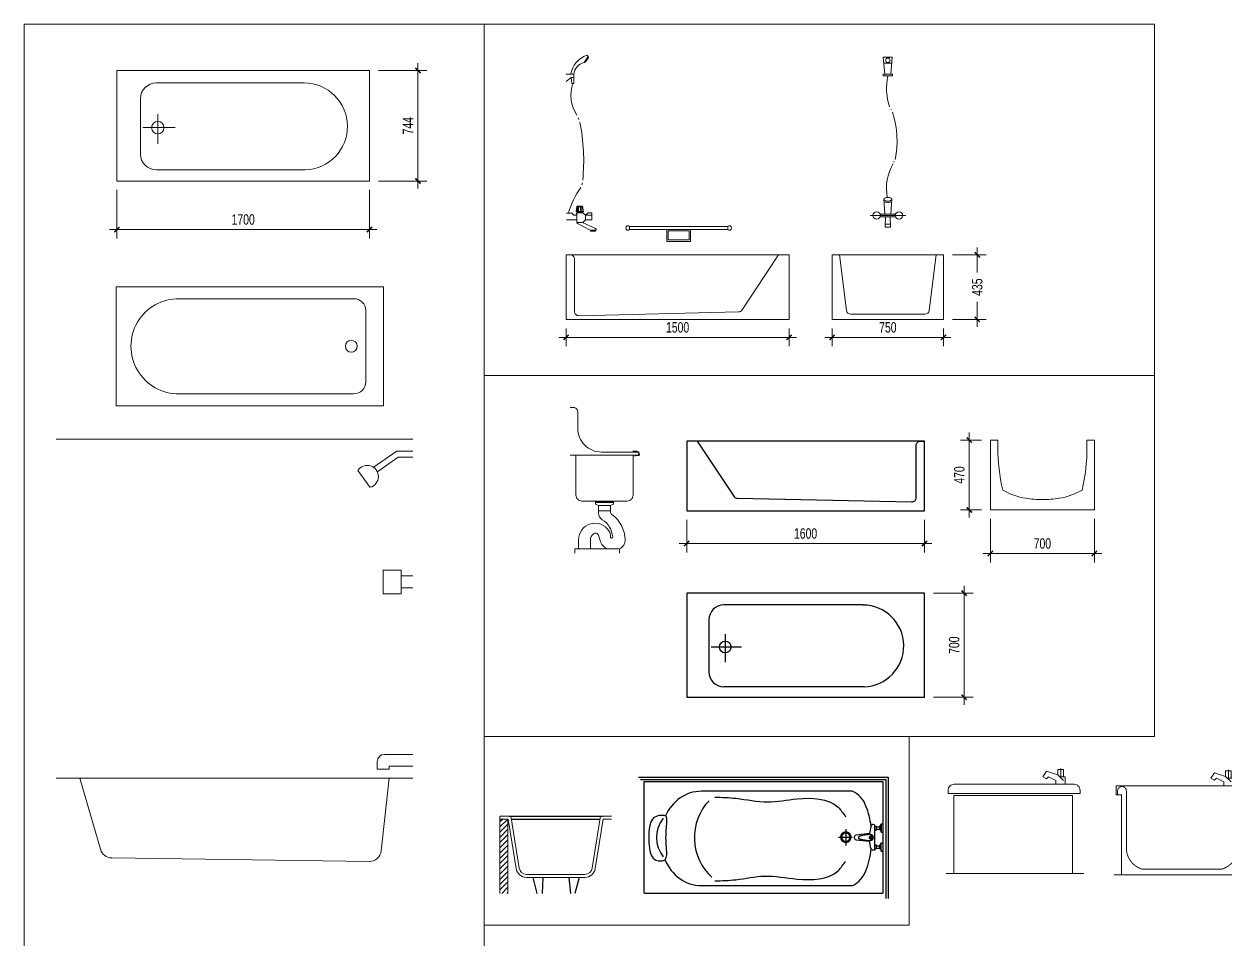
# Model space of a CAD drawing. Header units: inches. Extents: x 242965 to 445791, y 236206 to 423703.
# Drawn here: x 369662 to 377751, y 360617 to 366779 of the extents above; entities that cross this region are included whole.
import ezdxf

# ---------------------------------------------------------------- set-up
doc = ezdxf.new("R2010")
doc.units = ezdxf.units.IN
doc.header["$MEASUREMENT"] = 0
for name, color, linetype, lineweight in [('8', 253, 'Continuous', 20), ('9', 251, 'Continuous', 13), ('a', 250, 'Continuous', 5)]:
    doc.layers.add(name, color=color, linetype=linetype, lineweight=lineweight)
for name, color, linetype in [('dim', 8, 'Continuous'), ('HATCH', 8, 'Continuous'), ('KT', 9, 'Continuous'), ('TOILET', 35, 'Continuous'), ('TUONG', 1, 'Continuous'), ('VATDUNG', 9, 'Continuous')]:
    doc.layers.add(name, color=color, linetype=linetype)
doc.styles.add('Arch-Dim', font='chhbg.shx', dxfattribs={"width": 0.75})
doc.dimstyles.new('Arch-40', dxfattribs={"dimscale": 40, "dimtxt": 1.75, "dimasz": 0.5, "dimexe": 1.5, "dimexo": 1.5, "dimgap": 0.8, "dimtad": 1, "dimdec": 0, "dimzin": 0, "dimdsep": 46, "dimtxsty": 'Arch-Dim', "dimblk": 'A', "dimcen": 3, "dimclrd": 251, "dimclre": 251, "dimclrt": 151, "dimadec": 0, "dimazin": 0, "dimtfac": 1, "dimtdec": 0, "dimtix": 1, "dimtmove": 2, "dimatfit": 3, "dimldrblk": 'C', "dimfxl": 1.5, "dimtolj": 1, "dimtzin": 0, "dimlwd": 9, "dimlwe": 9, "dimarcsym": 0})

# ---------------------------------------------------------------- blocks, each defined once
blk = doc.blocks.new('*X481')
at = {"color": 0, "linetype": 'Continuous'}
for p, q in [((3440.7, 59784.8), (3492.7, 59836.9)), ((3440.7, 59820.2), (3457.3, 59836.9)), ((3440.7, 59749.5), (3494.6, 59803.4)), ((3440.7, 59714.1), (3494.6, 59768.1)), ((3440.7, 59678.8), (3494.6, 59732.7)), ((3440.7, 59643.4), (3494.6, 59697.4)), ((3440.7, 59608.1), (3494.6, 59662)), ((3440.7, 59572.7), (3494.6, 59626.6)), ((3440.7, 59537.4), (3494.6, 59591.3)), ((3440.7, 59502), (3494.6, 59555.9)), ((3440.7, 59466.6), (3494.6, 59520.6)), ((3440.7, 59431.3), (3494.6, 59485.2)), ((3440.7, 59395.9), (3494.6, 59449.9)), ((3440.7, 59360.6), (3494.6, 59414.5)), ((3452.3, 59336.9), (3494.6, 59379.2)), ((3487.7, 59336.9), (3494.6, 59343.8))]:
    blk.add_line(p, q, dxfattribs=at)
blk = doc.blocks.new('A$C4EBD7081')
at = {"linetype": 'Continuous', "ltscale": 3}
for p, q in [((0, 520), (0, 500)), ((0, 500), (0, 0)), ((53.9, 500), (53.9, 0))]:
    blk.add_line(p, q, dxfattribs=at)
for points in [[(750, 520), (689.6, 520, 0.368555), (674.8, 507.4), (621, 170.3, -0.371992), (571.5, 127.6), (178.5, 127.6, -0.371992), (129, 170.3), (75.2, 507.4, 0.368555), (60.4, 520), (0, 520)], [(750, 500), (693.9, 500), (640.7, 167.3, -0.371459), (571.5, 107.6), (178.5, 107.6, -0.371459), (109.3, 167.3), (56.1, 500), (0, 500)]]:
    blk.add_lwpolyline(points, format="xyb", dxfattribs=at)
at = {"layer": 'VATDUNG', "linetype": 'Continuous', "ltscale": 3}
for p, q in [((60.4, 520), (689.6, 520)), ((76.4, 500), (673.6, 500)), ((220.2, 107.6), (247.6, 0)), ((287.7, 107.6), (283.5, 0)), ((463.4, 107.6), (474.7, 0)), ((532.3, 107.6), (504, 0))]:
    blk.add_line(p, q, dxfattribs=at)
at = {"layer": 'HATCH', "linetype": 'Continuous', "ltscale": 3}
blk.add_blockref('*X481', (-3440.7, -59336.9), dxfattribs=at)
blk = doc.blocks.new('BONTAM')
at = {"color": 8}
blk.add_line((-893.2, -313.2), (-893.2, 436.8), dxfattribs=at)
at = {"color": 8, "ltscale": 3}
for p, q in [((-893.2, 436.8), (891.8, 436.8)), ((666, 371.6), (-465.1, 371.6)), ((-893.2, -313.2), (891.8, -313.2))]:
    blk.add_line(p, q, dxfattribs=at)
at = {"color": 8, "linetype": 'Continuous', "ltscale": 3}
for p, q in [((615.6, 116.3), (615.6, 7.1)), ((828.6, 110.7), (843, 110.7)), ((829.5, 136.8), (843, 136.8)), ((843, 136.8), (843, 110.7)), ((843, 132.3), (869.2, 132.3)), ((843, 117), (869.2, 117)), ((873.7, 137.7), (873.7, 112.5)), ((879.1, 153.1), (879.1, 97.2)), ((561, 61.7), (663.9, 61.7)), ((797.6, 60.5), (810.5, 60.5)), ((803.7, 66.6), (803.7, 54.1)), ((828.6, 11.1), (843, 11.1)), ((843, 11.1), (843, -15)), ((843, 4.4), (869.2, 4.4)), ((873.7, -15.9), (873.7, 10.2)), ((879.1, -31.2), (879.1, 25.5)), ((829.5, -15), (843, -15)), ((843, -10.9), (869.2, -10.9))]:
    blk.add_line(p, q, dxfattribs=at)
for points in [[(-750, 209), (-758.9, 209.4), (-768.8, 209.2), (-779.5, 208.1), (-790.5, 206), (-801.5, 202.7), (-812.2, 198), (-822, 191.6), (-830.8, 183.3), (-838.1, 173.1), (-844.1, 161.1), (-848.8, 147.4), (-852.4, 132.3), (-854.9, 116), (-856.6, 98.7), (-857.5, 80.7), (-857.8, 62.1), (-857.5, 43.1), (-856.7, 24.1), (-855, 5.5), (-852.6, -12.4), (-849.3, -29.3), (-845, -44.7), (-839.5, -58.4), (-832.9, -70), (-825, -79.2), (-816.1, -86.1), (-806.5, -91.2), (-796.5, -94.5), (-786.4, -96.3), (-776.5, -97), (-767, -96.6), (-758.3, -95.6), (-750.7, -94), (-744, -91.9), (-738.4, -88.9), (-733.8, -85.1), (-730.1, -80.1), (-727.3, -73.9), (-725.4, -66.3), (-724.4, -57.1), (-724.1, -46.3), (-724.4, -34), (-725.2, -20.3), (-726.3, -5.6), (-727.4, 9.9), (-728.5, 26.1), (-729.3, 42.8), (-729.6, 59.6), (-729.3, 76.5), (-728.5, 93.1), (-727.3, 109.3), (-726, 124.8), (-724.7, 139.4), (-723.6, 152.8), (-722.7, 164.9), (-722.3, 175.4), (-722.5, 184.1), (-723.4, 191.2), (-725.1, 196.8), (-727.8, 201.1), (-731.5, 204.3), (-736.4, 206.6), (-742.5, 208.1)], [(813.5, 75.1), (811.5, 76.3), (809.2, 77.4), (806.5, 78.3), (803.4, 79), (799.6, 79.5), (795.3, 79.8), (790.2, 79.8), (784.3, 79.6), (777.6, 79.1), (770.3, 78.3), (762.6, 77.4), (754.7, 76.3), (747, 75), (739.6, 73.7), (732.8, 72.3), (726.8, 70.9), (721.9, 69.5), (717.9, 68.2), (714.9, 66.8), (712.6, 65.5), (711, 64.2), (710, 62.8), (709.4, 61.4), (709.3, 60.1), (709.4, 58.7), (710, 57.3), (711, 55.8), (712.6, 54.4), (714.8, 53), (717.8, 51.5), (721.7, 50.1), (726.6, 48.7), (732.4, 47.3), (739.1, 46), (746.4, 44.8), (754.1, 43.7), (761.8, 42.7), (769.5, 41.8), (776.8, 41.2), (783.6, 40.8), (789.6, 40.7), (794.8, 40.8), (799.4, 41.1), (803.4, 41.7), (806.7, 42.4), (809.6, 43.4), (812.1, 44.6), (814.2, 46), (816, 47.6), (817.5, 49.3), (818.7, 51.1), (819.7, 53.1), (820.4, 55.1), (820.9, 57.2), (821.1, 59.2), (821.1, 61.3), (820.9, 63.3), (820.5, 65.3), (819.9, 67.2), (819.1, 69), (818, 70.7), (816.7, 72.3), (815.2, 73.8)]]:
    blk.add_lwpolyline(points, close=True, dxfattribs=at)
blk.add_lwpolyline([(792.7, 86.2), (691.2, 76.4, 0.38622), (678.2, 62), (678.2, 58.8, 0.390193), (691.4, 44.4), (792.7, 36)], format="xyb", dxfattribs=at)
for points in [[(829, 145.9), (820.9, 147), (814.7, 147.1), (809.9, 145.4), (806.1, 141.2), (802.9, 134), (799.9, 122.8), (796.6, 107.1), (792.7, 86.2)], [(829, 145.9), (829, -24)], [(869.2, 112.5), (869.2, 137.7), (873.7, 137.7), (879.1, 153.1), (890.6, 153.1)], [(869.2, 137.7), (869.2, 112.5), (873.7, 112.5), (879.1, 97.2), (890.6, 97.2)], [(829, -24), (820.9, -25), (814.7, -25), (809.9, -23.3), (806.1, -19.1), (802.9, -11.8), (799.9, -0.6), (796.6, 15.1), (792.7, 36)], [(869.2, -15.9), (869.2, 10.2), (873.7, 10.2), (879.1, 25.5), (890.6, 25.5)], [(869.2, 10.2), (869.2, -15.9), (873.7, -15.9), (879.1, -31.2), (890.6, -31.2)]]:
    blk.add_lwpolyline(points, dxfattribs=at)
at = {"color": 8, "ltscale": 3}
blk.add_lwpolyline([(-737.7, -88.4, 0.292998), (-465.1, -263.1), (666, -263.1, 0.190307), (766, -163.1)], format="xyb", dxfattribs=at)
for radius in [37.1, 29.1]:
    blk.add_circle((615.4, 62.5), radius, dxfattribs=at)
at = {"color": 8, "linetype": 'Continuous', "ltscale": 3}
blk.add_circle((803.7, 60.5), 12.7, dxfattribs=at)
at = {"color": 8, "ltscale": 3}
for centre, radius, start, end in [((-465.1, 71.6), 300, 90, 153.52338), ((596.9, 202.5), 182.7, 22.22414, 67.77586), ((-179.3, 59.5), 337.2, 132.53436, 231.94184)]:
    blk.add_arc(centre, radius, start, end, dxfattribs=at)
at = {"color": 8, "linetype": 'Continuous', "ltscale": 3}
for centre, radius, start, end in [((251.5, 54.2), 558.5, 8.44569, 22.90082), ((-609.8, 61.2), 191.3, 137.92582, 223.11007), ((251.5, 54.2), 558.5, 337.09918, 352.63129)]:
    blk.add_arc(centre, radius, start, end, dxfattribs=at)
for points, start_tangent in [([(-363.1, 332), (-206.4, 324), (30.4, 299.6), (251.6, 320), (556.9, 263.8), (613.2, 199.5)], (0.945737, 0.324932)), ([(-363.1, -231.4), (-206.4, -223.4), (6.6, -199), (251.6, -219.3), (556.9, -163.1), (613.2, -98.9)], (0.945737, -0.324932))]:
    blk.add_spline(points, degree=3, dxfattribs=dict(at, start_tangent=start_tangent))
at = {"layer": 'KT', "color": 8, "linetype": 'Continuous'}
blk.add_line((891.8, 436.8), (891.8, -313.2), dxfattribs=at)
blk = doc.blocks.new('A$C1DCC1285')
at = {"layer": 'TUONG'}
for p, q in [((0, 1630), (480, 1630)), ((480, 1630), (3360, 1630)), ((3360, 1630), (3360, 0))]:
    blk.add_line(p, q, dxfattribs=at)
at = {"layer": 'TUONG', "color": 9}
for p, q in [((30, 1600), (480, 1600)), ((480, 1600), (3330, 1600)), ((3330, 1600), (3330, 0))]:
    blk.add_line(p, q, dxfattribs=at)
at = {"layer": 'dim', "ltscale": 4, "xscale": 1.799999999999272, "yscale": 2, "zscale": 1.799999999999272}
blk.add_blockref('BONTAM', (1684, 699), dxfattribs=at)
blk = doc.blocks.new('A$C64C53F19')
for p, q in [((615.7, 565.3), (615.7, 516.3)), ((10, 480), (720, 480)), ((10, 430), (10, 480)), ((720, 480), (720, 430)), ((40, 430), (10, 430)), ((40, 0), (40, 430)), ((689, 430), (689, 0)), ((720, 430), (689, 430)), ((0, 0), (740, 0)), ((689, 0), (40, 0))]:
    blk.add_line(p, q)
for points in [[(520, 520), (540, 550), (600, 530), (630, 500)], [(520, 520), (540, 510), (550, 520), (590, 500), (590, 480)], [(600, 530), (600, 560), (630, 560), (630, 520), (610, 520)], [(640, 480), (640, 520), (610, 520)]]:
    blk.add_lwpolyline(points)
at = {"const_width": 5}
for points in [[(18.1, 431.6), (18.1, 451.8, -1), (65.4, 451.8)], [(65.4, 451.8), (65.4, 144.8, 0.338715), (153.2, 30.1), (380.6, 30.1)], [(664.6, 451.8), (664.6, 144.8, -0.338715), (576.8, 30.1), (349.4, 30.1)], [(711.9, 431.6), (711.9, 451.8, 1), (664.6, 451.8)]]:
    blk.add_lwpolyline(points, format="xyb", dxfattribs=at)
blk.add_polyline3d([(0, 0, 0), (0, 0, 0)])
blk = doc.blocks.new('A$C0CB66B84')
for p, q in [((615.7, 565.3), (615.7, 516.3)), ((0, 0), (740, 0))]:
    blk.add_line(p, q)
for points in [[(520, 520), (540, 550), (600, 530), (630, 500)], [(520, 520), (540, 510), (550, 520), (590, 500), (590, 480)], [(600, 530), (600, 560), (630, 560), (630, 520), (610, 520)], [(640, 480), (640, 520), (610, 520)]]:
    blk.add_lwpolyline(points)
blk.add_lwpolyline([(10, 430), (10, 447.9, -0.414214), (42.1, 480), (687.9, 480, -0.414214), (720, 447.9), (720, 430)], format="xyb", close=True)
blk.add_lwpolyline([(40, 0), (40, 420), (680, 420), (680, 0)], close=True)
blk.add_polyline3d([(0, 0, 0), (0, 0, 0)])
blk = doc.blocks.new('A')
at = {"color": 252, "lineweight": 9}
for points in [[(-2.5, 0), (2.5, 0)], [(0, 2.5), (0, -2.5)]]:
    blk.add_lwpolyline(points, dxfattribs=at)
at = {"const_width": 0.5}
blk.add_lwpolyline([(0.88, 0.88), (-0.88, -0.88)], dxfattribs=at)
blk = doc.blocks.new('*D581')
at = {"color": 251, "lineweight": 9, "transparency": 16777216}
for p, q in [((372046.8, 366466.8), (372373.3, 366466.8)), ((372313.3, 366446.8), (372313.3, 365743)), ((372046.8, 365723), (372373.3, 365723))]:
    blk.add_line(p, q, dxfattribs=at)
at = {"layer": 'Defpoints', "color": 0, "transparency": 16777216}
for p in [(371986.8, 366466.8), (371986.8, 365723), (372313.3, 365723)]:
    blk.add_point(p, dxfattribs=at)
at = {"color": 251, "lineweight": 9, "transparency": 16777216, "xscale": 20, "yscale": 20, "zscale": 20}
for p, rotation in [((372313.3, 366466.8), 90), ((372313.3, 365723), 270)]:
    blk.add_blockref('A', p, dxfattribs=dict(at, rotation=rotation))
at = {"color": 151, "transparency": 16777216, "insert": (372246.3, 366094.9), "char_height": 70, "attachment_point": 5, "rotation": 90, "style": 'Arch-Dim'}
blk.add_mtext('\\A1;744', dxfattribs=at)
blk = doc.blocks.new('C')
at = {"layer": 'a'}
blk.add_hatch(color=256, dxfattribs=at).paths.add_polyline_path([(-0.77, 2.13), (-1.46, 1.73), (-0.46, 0), (-1.46, -1.73), (-0.77, -2.13), (0.46, 0)])
at = {"color": 1}
blk.add_lwpolyline([(-2.46, 0), (-0.46, 0)], dxfattribs=at)
blk.add_lwpolyline([(-0.77, 2.13), (-1.46, 1.73), (-0.46, 0), (-1.46, -1.73), (-0.77, -2.13), (0.46, 0)], close=True, dxfattribs=at)
blk = doc.blocks.new('*D582')
at = {"color": 251, "lineweight": 9, "transparency": 16777216}
for p, q in [((370286.8, 365663), (370286.8, 365336.6)), ((371986.8, 365663), (371986.8, 365336.6)), ((370306.8, 365396.6), (371966.8, 365396.6))]:
    blk.add_line(p, q, dxfattribs=at)
at = {"layer": 'Defpoints', "color": 0, "transparency": 16777216}
for p in [(370286.8, 365723), (371986.8, 365723), (371986.8, 365396.6)]:
    blk.add_point(p, dxfattribs=at)
at = {"color": 251, "lineweight": 9, "transparency": 16777216, "xscale": 20, "yscale": 20, "zscale": 20, "rotation": 180}
blk.add_blockref('A', (370286.8, 365396.6), dxfattribs=at)
at = {"color": 251, "lineweight": 9, "transparency": 16777216, "xscale": 20, "yscale": 20, "zscale": 20}
blk.add_blockref('A', (371986.8, 365396.6), dxfattribs=at)
at = {"color": 151, "transparency": 16777216, "insert": (371136.8, 365463.6), "char_height": 70, "attachment_point": 5, "style": 'Arch-Dim'}
blk.add_mtext('\\A1;1700', dxfattribs=at)
blk = doc.blocks.new('sad')
at = {"layer": '9'}
for p, q in [((460760.2, 355855.8), (463160.2, 355855.8)), ((463047.2, 355774), (462900, 355670.6)), ((463160.2, 355775.8), (463052.9, 355775.8)), ((463059.8, 355734), (462923, 355637.9)), ((463160.2, 355735.8), (463065.5, 355735.8)), ((462789.7, 355644.8), (462871.9, 355530.1)), ((462960.2, 354975.8), (463080.2, 354975.8)), ((462960.2, 354815.8), (462960.2, 354975.8)), ((463080.2, 354815.8), (463080.2, 354975.8)), ((463080.2, 354935.8), (463160.2, 354935.8)), ((462960.2, 354815.8), (463080.2, 354815.8)), ((463080.2, 354855.8), (463160.2, 354855.8)), ((463160.2, 353735.4), (462968.2, 353735.4)), ((462920.2, 353687.4), (462920.2, 353635.4)), ((463000.2, 353635.4), (463000.2, 353655.4)), ((463000.2, 353655.4), (463160.2, 353655.4)), ((460760.2, 353575.8), (463160.2, 353575.8)), ((460918.1, 353575.8), (461057.3, 353096.9)), ((462920.2, 353635.4), (463000.2, 353635.4)), ((463000.2, 353575.8), (462947, 353086.1)), ((462866.4, 353014.8), (461133, 353039.3))]:
    blk.add_line(p, q, dxfattribs=at)
for centre, radius, start, end in [((463052.9, 355765.8), 10, 90, 125.08322), ((462853.2, 355605), 74.9, 284.02704, 147.97702), ((463065.5, 355725.8), 10, 90, 125.08322), ((462968.2, 353687.4), 48, 90, 180), ((461134.1, 353119.2), 80, 196.20451, 269.19067), ((462867.5, 353094.8), 80, 269.19067, 353.8046)]:
    blk.add_arc(centre, radius, start, end, dxfattribs=at)
blk = doc.blocks.new('*D584')
at = {"color": 251, "lineweight": 9, "transparency": 16777216}
for p, q in [((374122, 363443.4), (374122, 363224.1)), ((375722, 363443.4), (375722, 363224.1)), ((374142, 363284.1), (375702, 363284.1))]:
    blk.add_line(p, q, dxfattribs=at)
at = {"layer": 'Defpoints', "color": 0, "transparency": 16777216}
for p in [(374122, 363503.4), (375722, 363503.4), (375722, 363284.1)]:
    blk.add_point(p, dxfattribs=at)
at = {"color": 251, "lineweight": 9, "transparency": 16777216, "xscale": 20, "yscale": 20, "zscale": 20, "rotation": 180}
blk.add_blockref('A', (374122, 363284.1), dxfattribs=at)
at = {"color": 251, "lineweight": 9, "transparency": 16777216, "xscale": 20, "yscale": 20, "zscale": 20}
blk.add_blockref('A', (375722, 363284.1), dxfattribs=at)
at = {"color": 151, "transparency": 16777216, "insert": (374922, 363351.1), "char_height": 70, "attachment_point": 5, "style": 'Arch-Dim'}
blk.add_mtext('\\A1;1600', dxfattribs=at)
blk = doc.blocks.new('A$C61A76F64')
at = {"layer": 'TOILET'}
blk.add_line((1574.4, 470), (1600, 470), dxfattribs=at)
blk.add_lwpolyline([(1600, 0), (1600, 470), (0, 470), (0, 0)], close=True, dxfattribs=at)
blk.add_lwpolyline([(70, 470), (316.3, 99, 0.245049), (340.6, 85.6), (1513.7, 60.4, 0.421101), (1544.4, 90.4), (1544.4, 440, -0.414214), (1574.4, 470)], format="xyb", dxfattribs=at)
blk = doc.blocks.new('A$C3444690A')
at = {"layer": 'TOILET', "color": 35}
for p, q in [((0, 1400), (0, 0)), ((3200, 1400), (0, 1400)), ((3200, 0), (3200, 1400)), ((2371, 1242), (498, 1242)), ((298, 1042), (298, 341)), ((518, 849), (518, 471)), ((330, 676), (738, 676)), ((0, 0), (3200, 0)), ((2387, 141), (498, 141))]:
    blk.add_line(p, q, dxfattribs=at)
blk.add_circle((518, 676), 78.6, dxfattribs=at)
for centre, radius, start, end in [((498, 1042), 200, 90, 180), ((2371, 691), 550, 271.6355, 90), ((498, 341), 200, 180, 270)]:
    blk.add_arc(centre, radius, start, end, dxfattribs=at)
blk = doc.blocks.new('AE5302')
for p, q in [((149, 1768.6), (120.9, 1729.3)), ((120.9, 1729.3), (128, 1730)), ((128, 1730), (149.3, 1760.4)), ((139, 1778.2), (149, 1768.6)), ((149.3, 1760.4), (149, 1768.6)), ((0, 1650), (52.3, 1650)), ((33.2, 1628.8), (0, 1600)), ((52.3, 1628.8), (33.2, 1628.8)), ((33.2, 1628.8), (38.5, 1586.7)), ((52.3, 1650), (52.3, 1628.8)), ((52.3, 1628.8), (52.4, 1587.7)), ((38.5, 1586.7), (52.4, 1587.7)), ((80.1, 1357.4), (85.1, 1345.9)), ((108.9, 920.2), (104.8, 905.4)), ((67.6, 724.4), (71.1, 762.9)), ((71.1, 762.9), (110.9, 762.9)), ((71.1, 726.7), (73.4, 758)), ((73.4, 758), (78.3, 758)), ((78.3, 758), (78.3, 726.7)), ((82.3, 726.7), (82.3, 758.4)), ((82.3, 758.4), (97.5, 758.4)), ((97.5, 758.4), (97.5, 726.7)), ((102, 727.1), (102, 758.4)), ((102, 758.4), (109.1, 758.4)), ((109.1, 758.4), (113.2, 727.1)), ((115.8, 724.4), (110.9, 762.9)), ((3.1, 715), (39.2, 715)), ((72, 671.1), (3.1, 671.1)), ((39.2, 715), (52.3, 700.9)), ((52.3, 700.9), (65.4, 700.9)), ((65.4, 700.9), (72, 717.3)), ((78.7, 724.4), (67.6, 724.4)), ((78.3, 726.7), (71.1, 726.7)), ((72, 717.3), (111.4, 717.3)), ((72, 651.7), (72, 717.3)), ((111.4, 651.7), (72, 651.7)), ((73.7, 649.7), (73.7, 651.7)), ((78.7, 717.3), (78.7, 724.4)), ((104.7, 724.4), (78.7, 724.4)), ((97.5, 726.7), (82.3, 726.7)), ((113.2, 727.1), (102, 727.1)), ((104.7, 717.3), (104.7, 724.4)), ((104.7, 724.4), (115.8, 724.4)), ((109.9, 651.7), (197.9, 612.6)), ((111.4, 717.3), (131.1, 700.9)), ((131.1, 671.4), (111.4, 651.7)), ((131.1, 700.9), (147.5, 717.3)), ((131.1, 700.9), (173.8, 700.9)), ((131.1, 700.9), (131.1, 671.4)), ((173.8, 671.4), (131.1, 671.4)), ((147.5, 717.3), (173.8, 717.3)), ((173.8, 717.3), (173.8, 671.4)), ((161, 600.9), (76.4, 645.2)), ((200.8, 600.9), (161, 600.9)), ((163.5, 595.1), (163.5, 600.9)), ((197.1, 595.1), (163.5, 595.1)), ((197.1, 600.9), (197.1, 595.1)), ((200.8, 608.1), (200.8, 600.9)), ((1430, 435), (0, 435))]:
    blk.add_line(p, q)
blk.add_lwpolyline([(836.9, 605.7), (1086.9, 605.7), (1086.9, 625.7), (426.9, 625.7), (426.9, 605.7), (676.9, 605.7)])
for points in [[(676.9, 525.7), (836.9, 525.7), (836.9, 605.7), (676.9, 605.7)], [(686.9, 535.7), (826.9, 535.7), (826.9, 595.7), (686.9, 595.7)]]:
    blk.add_lwpolyline(points, close=True)
blk.add_lwpolyline([(0, 0), (1500, 0), (1500, 435), (1430, 435), (1183.7, 64, -0.245049), (1159.4, 50.6), (86.3, 25.4, -0.421101), (55.6, 55.4), (55.6, 405, 0.414214), (25.6, 435), (0, 435)], format="xyb", close=True)
for centre, radius, start, end in [((197.9, 1618.1), 170.5, 110.1958, 169.22909), ((143.1, 1640.8), 91.3, 104.12266, 174.2052), ((278, 1507.5), 245.6, 161.06106, 212.97249), ((-1179, 1068), 1297, 354.2141, 11.55874), ((573.6, 554.4), 580.7, 144.93767, 163.7087), ((78.7, 649.7), 5, 180, 242.35299), ((195.8, 608.1), 5, 0, 66.08567), ((416.1, 615.4), 15, 43.42434, 318.03574), ((1097.7, 615.4), 15, 221.96426, 136.57566)]:
    blk.add_arc(centre, radius, start, end)
blk = doc.blocks.new('AE5501')
for p, q in [((421.8, 660), (38, 660)), ((290, 350.8), (170, 350.8)), ((290, 345), (170, 345)), ((290, 340), (170, 340)), ((290, 350), (290, 345)), ((290, 345), (290, 340)), ((270, 320), (190, 320)), ((270, 285), (190, 285)), ((135, 30), (55, 30)), ((330, 30), (250, 30))]:
    blk.add_line(p, q)
for points in [[(0, 980), (20, 980, -0.414214), (50, 950), (50, 840, 0.414214), (210, 680), (450, 680, -0.414214), (460, 670), (460, 660), (421.8, 660), (421.8, 390.8, -0.414214), (381.8, 350.8), (290, 350.8), (290, 330), (270, 320), (270, 285), (270, 280, 0.236068), (280, 260, -0.223827), (370, 90, -0.328343), (330, 30), (330, 0)], [(0, 660), (38, 660), (38, 390.8, 0.414214), (78, 350.8), (170, 350.8), (170, 345), (170, 340), (170, 330), (190, 320), (190, 285), (190, 270, 0.259126), (215, 225, -0.238054), (285, 110, -1.082707), (270, 110, 0.163617), (260, 150, 0.749365), (55, 90), (55, 30), (30, 30), (30, 0)], [(420, 685.3), (447.1, 685.3, -0.313988), (464.3, 673.2, -0.281944), (461.1, 656.9, -0.267476), (458.2, 656), (439.8, 656, 0.390381), (433.3, 650, -0.357366)]]:
    blk.add_lwpolyline(points, format="xyb")
blk.add_lwpolyline([(250, 30), (135, 30), (135, 90, -0.236068), (155, 130, -0.496571), (190, 120), (200, 85, 0.233888)], format="xyb", close=True)
blk = doc.blocks.new('*D589')
at = {"color": 251, "lineweight": 9, "transparency": 16777216}
for p, q in [((373310.6, 364731.5), (373310.6, 364610.9)), ((373330.6, 364670.9), (374790.6, 364670.9)), ((374810.6, 364731.5), (374810.6, 364610.9))]:
    blk.add_line(p, q, dxfattribs=at)
at = {"layer": 'Defpoints', "color": 0, "transparency": 16777216}
for p in [(373310.6, 364791.5), (374810.6, 364791.5), (374810.6, 364670.9)]:
    blk.add_point(p, dxfattribs=at)
at = {"color": 251, "lineweight": 9, "transparency": 16777216, "xscale": 20, "yscale": 20, "zscale": 20, "rotation": 180}
blk.add_blockref('A', (373310.6, 364670.9), dxfattribs=at)
at = {"color": 251, "lineweight": 9, "transparency": 16777216, "xscale": 20, "yscale": 20, "zscale": 20}
blk.add_blockref('A', (374810.6, 364670.9), dxfattribs=at)
at = {"color": 151, "transparency": 16777216, "insert": (374060.6, 364737.9), "char_height": 70, "attachment_point": 5, "style": 'Arch-Dim'}
blk.add_mtext('\\A1;1500', dxfattribs=at)
blk = doc.blocks.new('AF5302')
for p, q in [((344.7, 1764.5), (405.3, 1764.5)), ((354.5, 1650), (344.7, 1764.5)), ((348.1, 1724.3), (401.8, 1723.9)), ((395.5, 1650), (405.3, 1764.5)), ((406, 1650), (343.8, 1650)), ((343.8, 1650), (343.8, 1638.4)), ((343.8, 1638.4), (406, 1638.4)), ((406, 1638.4), (406, 1650)), ((355.6, 708.9), (348.7, 808.5)), ((349.9, 792), (374.5, 784.3)), ((374.5, 784.3), (400.1, 792)), ((394.4, 708.9), (401.3, 808.5)), ((325, 700), (256.6, 700)), ((323.4, 708.9), (426.6, 708.9)), ((323.4, 691.1), (426.6, 691.1)), ((425, 700), (325, 700)), ((360.1, 691.1), (357.7, 621.1)), ((389.9, 691.1), (392.3, 621.1)), ((425, 700), (495.6, 700)), ((392.3, 621.1), (357.7, 621.1)), ((358.4, 641.5), (391.6, 641.5)), ((50, 435), (700, 435))]:
    blk.add_line(p, q)
for points in [[(348.7, 808.5, 0.179353), (350.3, 804.2, 0.103304), (356.4, 799.5, 0.063109), (364.4, 796.9, 0.049309), (375, 795.8, 0.049309), (385.6, 796.9, 0.063109), (393.6, 799.5, 0.103304), (399.7, 804.2, 0.179353), (401.3, 808.5, 0.179353), (399.7, 812.7, 0.103304), (393.6, 817.4, 0.063109), (385.6, 820.1, 0.049309), (375, 821.1, 0.049309), (364.4, 820.1, 0.063109), (356.4, 817.4, 0.103304), (350.3, 812.7, 0.179353)], [(623.5, 35, 0.378242), (653.3, 61.3), (700, 435), (750, 435), (750, 0), (0, 0), (0, 435), (50, 435), (96.7, 61.3, 0.378242), (126.5, 35)]]:
    blk.add_lwpolyline(points, format="xyb", close=True)
for centre, radius in [((375, 1743.5), 15), ((397.2, 1413.3), 0.5), ((416.2, 1061.3), 0.5), ((300, 700), 25), ((450, 700), 25)]:
    blk.add_circle(centre, radius)
for centre, radius, start, end in [((761.7, 1556.8), 395.3, 168.08345, 198.75187), ((-174.1, 1204), 611.3, 347.83323, 18.06832), ((707.2, 880.7), 341.2, 150.46524, 190.07266)]:
    blk.add_arc(centre, radius, start, end)
blk = doc.blocks.new('*D585')
at = {"color": 251, "lineweight": 9, "transparency": 16777216}
for p, q in [((376165.7, 363450.1), (376165.7, 363157)), ((376865.7, 363450.1), (376865.7, 363157)), ((376185.7, 363217), (376845.7, 363217))]:
    blk.add_line(p, q, dxfattribs=at)
at = {"layer": 'Defpoints', "color": 0, "transparency": 16777216}
for p in [(376165.7, 363510.1), (376865.7, 363510.1), (376865.7, 363217)]:
    blk.add_point(p, dxfattribs=at)
at = {"color": 251, "lineweight": 9, "transparency": 16777216, "xscale": 20, "yscale": 20, "zscale": 20, "rotation": 180}
blk.add_blockref('A', (376165.7, 363217), dxfattribs=at)
at = {"color": 251, "lineweight": 9, "transparency": 16777216, "xscale": 20, "yscale": 20, "zscale": 20}
blk.add_blockref('A', (376865.7, 363217), dxfattribs=at)
at = {"color": 151, "transparency": 16777216, "insert": (376515.7, 363284), "char_height": 70, "attachment_point": 5, "style": 'Arch-Dim'}
blk.add_mtext('\\A1;700', dxfattribs=at)
blk = doc.blocks.new('*D586')
at = {"color": 251, "lineweight": 9, "transparency": 16777216}
for p, q in [((375782, 362950.1), (376049, 362950.1)), ((375989, 362930.1), (375989, 362270.1)), ((375782, 362250.1), (376049, 362250.1))]:
    blk.add_line(p, q, dxfattribs=at)
at = {"layer": 'Defpoints', "color": 0, "transparency": 16777216}
for p in [(375722, 362950.1), (375722, 362250.1), (375989, 362250.1)]:
    blk.add_point(p, dxfattribs=at)
at = {"color": 251, "lineweight": 9, "transparency": 16777216, "xscale": 20, "yscale": 20, "zscale": 20}
for p, rotation in [((375989, 362950.1), 90), ((375989, 362250.1), 270)]:
    blk.add_blockref('A', p, dxfattribs=dict(at, rotation=rotation))
at = {"color": 151, "transparency": 16777216, "insert": (375922, 362600.1), "char_height": 70, "attachment_point": 5, "rotation": 90, "style": 'Arch-Dim'}
blk.add_mtext('\\A1;700', dxfattribs=at)
blk = doc.blocks.new('*D590')
at = {"color": 251, "lineweight": 9, "transparency": 16777216}
for p, q in [((375100.4, 364731.5), (375100.4, 364610.9)), ((375120.4, 364670.9), (375830.4, 364670.9)), ((375850.4, 364731.5), (375850.4, 364610.9))]:
    blk.add_line(p, q, dxfattribs=at)
at = {"layer": 'Defpoints', "color": 0, "transparency": 16777216}
for p in [(375100.4, 364791.5), (375850.4, 364791.5), (375850.4, 364670.9)]:
    blk.add_point(p, dxfattribs=at)
at = {"color": 251, "lineweight": 9, "transparency": 16777216, "xscale": 20, "yscale": 20, "zscale": 20, "rotation": 180}
blk.add_blockref('A', (375100.4, 364670.9), dxfattribs=at)
at = {"color": 251, "lineweight": 9, "transparency": 16777216, "xscale": 20, "yscale": 20, "zscale": 20}
blk.add_blockref('A', (375850.4, 364670.9), dxfattribs=at)
at = {"color": 151, "transparency": 16777216, "insert": (375475.4, 364737.9), "char_height": 70, "attachment_point": 5, "style": 'Arch-Dim'}
blk.add_mtext('\\A1;750', dxfattribs=at)
blk = doc.blocks.new('AF5301')
blk.add_lwpolyline([(0, 470), (0, 0), (700, 0), (700, 470), (650, 470), (650, 420, -0.057229), (617.1, 133.8, -0.097477), (462.4, 78.4, -0.037392), (350, 70, -0.037392), (237.6, 78.4, -0.097477), (82.9, 133.8, -0.057229), (50, 420), (50, 470)], format="xyb", close=True)
blk = doc.blocks.new('*D587')
at = {"color": 251, "lineweight": 9, "transparency": 16777216}
for p, q in [((376105.7, 363980.1), (375963.7, 363980.1)), ((376023.7, 363960.1), (376023.7, 363530.1)), ((376105.7, 363510.1), (375963.7, 363510.1))]:
    blk.add_line(p, q, dxfattribs=at)
at = {"layer": 'Defpoints', "color": 0, "transparency": 16777216}
for p in [(376165.7, 363980.1), (376023.7, 363510.1), (376165.7, 363510.1)]:
    blk.add_point(p, dxfattribs=at)
at = {"color": 251, "lineweight": 9, "transparency": 16777216, "xscale": 20, "yscale": 20, "zscale": 20}
for p, rotation in [((376023.7, 363980.1), 90), ((376023.7, 363510.1), 270)]:
    blk.add_blockref('A', p, dxfattribs=dict(at, rotation=rotation))
at = {"color": 151, "transparency": 16777216, "insert": (375956.7, 363745.1), "char_height": 70, "attachment_point": 5, "rotation": 90, "style": 'Arch-Dim'}
blk.add_mtext('\\A1;470', dxfattribs=at)
blk = doc.blocks.new('*D588')
at = {"color": 251, "lineweight": 9, "transparency": 16777216}
for p, q in [((375910.4, 365226.5), (376137.5, 365226.5)), ((376077.5, 365206.5), (376077.5, 365108.5)), ((376077.5, 364811.5), (376077.5, 364909.5)), ((375910.4, 364791.5), (376137.5, 364791.5))]:
    blk.add_line(p, q, dxfattribs=at)
at = {"layer": 'Defpoints', "color": 0, "transparency": 16777216}
for p in [(375850.4, 365226.5), (376077.5, 365226.5), (375850.4, 364791.5)]:
    blk.add_point(p, dxfattribs=at)
at = {"color": 251, "lineweight": 9, "transparency": 16777216, "xscale": 20, "yscale": 20, "zscale": 20}
for p, rotation in [((376077.5, 365226.5), 90), ((376077.5, 364791.5), 270)]:
    blk.add_blockref('A', p, dxfattribs=dict(at, rotation=rotation))
at = {"color": 151, "transparency": 16777216, "insert": (376077.5, 365009), "char_height": 70, "attachment_point": 5, "rotation": 90, "style": 'Arch-Dim'}
blk.add_mtext('\\A1;435', dxfattribs=at)

msp = doc.modelspace()

# ---------------------------------------------------------------- linework, layer by layer
at = {"layer": '8'}
for points in [[(369662.031, 366779.006), (372758.344, 366779.006), (372758.344, 360262.778), (369662.031, 360262.778)], [(372758.344, 366779.006), (377269.911, 366779.006), (377269.911, 364415.106), (372758.344, 364415.106)], [(372758.344, 364415.106), (377269.911, 364415.106), (377269.911, 361985.851), (372758.344, 361985.851)], [(372758.344, 360716.939), (375618.852, 360716.939), (375618.852, 361985.851), (372758.344, 361985.851)]]:
    msp.add_lwpolyline(points, close=True, dxfattribs=at)
at = {"layer": '9'}
for p, q in [((371546.45, 366382.581), (370551.549, 366382.581)), ((370445.299, 366276.331), (370445.299, 365904.379)), ((370562.088, 366173.772), (370562.088, 365973.429)), ((370461.983, 366081.948), (370678.877, 366081.948)), ((371554.792, 365798.129), (370551.549, 365798.129)), ((370281.441, 365011.324), (372081.441, 365011.324)), ((370281.441, 364211.324), (370281.441, 365011.324)), ((372081.441, 365011.324), (372081.441, 364211.324)), ((370696.441, 364931.324), (371881.441, 364931.324)), ((371961.441, 364851.324), (371961.441, 364371.324)), ((371881.441, 364291.324), (370696.441, 364291.324)), ((372081.441, 364211.324), (370281.441, 364211.324))]:
    msp.add_line(p, q, dxfattribs=at)
msp.add_lwpolyline([(370286.8, 365723.001), (370286.8, 366466.75), (371986.8, 366466.75), (371986.8, 365723.001)], close=True, dxfattribs=at)
for centre, radius in [((370562.088, 366081.948), 41.738), ((371864.626, 364611.562), 40.246)]:
    msp.add_circle(centre, radius, dxfattribs=at)
for centre, radius, start, end in [((370551.549, 366276.331), 106.25, 90, 180), ((371546.45, 366090.295), 292.285, 271.6354883, 90), ((370551.549, 365904.379), 106.25, 180, 270), ((370701.481, 364611.324), 320.04, 89.0977229, 270.9022771), ((371881.441, 364851.324), 80, 0, 90), ((371881.441, 364371.324), 80, 270, 0)]:
    msp.add_arc(centre, radius, start, end, dxfattribs=at)

# ---------------------------------------------------------------- block references
msp.add_blockref('sad', (-90880.949, 8130.159))
for name, p in [('AE5302', (373310.644, 364791.498)), ('AF5302', (375100.393, 364791.498)), ('AE5501', (373338.613, 363219.434)), ('A$C61A76F64', (374122.001, 363503.364)), ('AF5301', (376165.706, 363510.051)), ('A$C4EBD7081', (372865.121, 360930.246))]:
    msp.add_blockref(name, p, dxfattribs=at)
for name, p, xscale, yscale, zscale in [('A$C3444690A', (374122.001, 362250.068), 0.5, 0.5, 0.5), ('A$C0CB66B84', (375869.107, 361064.486), 1.25, 1.25, 1.25), ('A$C64C53F19', (376999.078, 361055.018), 1.25, 1.25, 1.25), ('A$C1DCC1285', (373796.981, 360896.639), 0.5, 0.5, 0.5)]:
    msp.add_blockref(name, p, dxfattribs=dict(at, xscale=xscale, yscale=yscale, zscale=zscale))

# ---------------------------------------------------------------- dimensions: what is measured, and where the dimension line sits
for base, p1, p2, picture, middle in [((372313.282, 365723.001), (371986.8, 366466.75), (371986.8, 365723.001), '*D581', (372246.282, 366094.876)), ((376023.655, 363510.051), (376165.706, 363980.051), (376165.706, 363510.051), '*D587', (375956.655, 363745.051)), ((375989.049, 362250.068), (375722.001, 362950.068), (375722.001, 362250.068), '*D586', (375922.049, 362600.068))]:
    dim = msp.add_linear_dim(base=base, p1=p1, p2=p2, angle=90, dimstyle='Arch-40')
    dim.commit()
    dim.dimension.update_dxf_attribs({"geometry": picture, "text_midpoint": middle})
for base, p1, p2, picture, middle in [((371986.8, 365396.599), (370286.8, 365723.001), (371986.8, 365723.001), '*D582', (371136.8, 365463.599)), ((374810.644, 364670.934), (373310.644, 364791.498), (374810.644, 364791.498), '*D589', (374060.644, 364737.934)), ((375850.393, 364670.934), (375100.393, 364791.498), (375850.393, 364791.498), '*D590', (375475.393, 364737.934)), ((375722.001, 363284.061), (374122.001, 363503.364), (375722.001, 363503.364), '*D584', (374922.001, 363351.061)), ((376865.706, 363216.983), (376165.706, 363510.051), (376865.706, 363510.051), '*D585', (376515.706, 363283.983))]:
    dim = msp.add_linear_dim(base=base, p1=p1, p2=p2, dimstyle='Arch-40')
    dim.commit()
    dim.dimension.update_dxf_attribs({"geometry": picture, "text_midpoint": middle})
dim = msp.add_linear_dim(base=(376077.529, 365226.498), p1=(375850.393, 364791.498), p2=(375850.393, 365226.498), angle=90, dimstyle='Arch-40')
dim.commit()
dim.dimension.update_dxf_attribs({"geometry": '*D588', "text_midpoint": (376077.529, 365008.998), "dimtype": 160})

doc.saveas('drawing.dxf')
